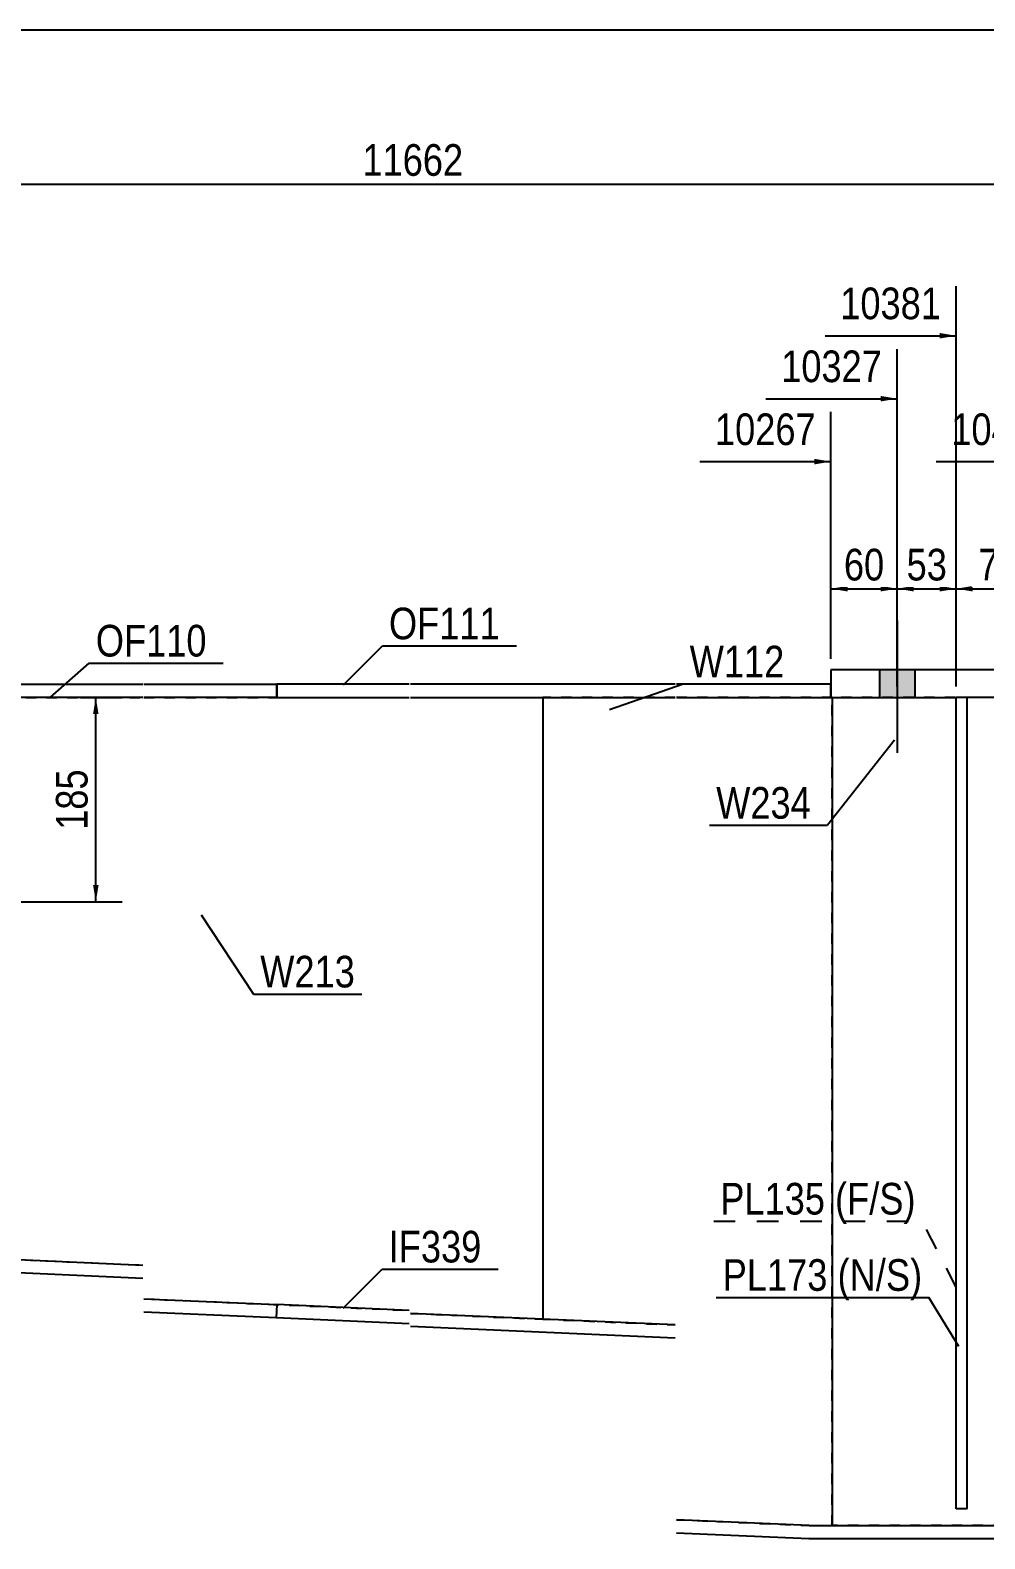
# Model space of a CAD drawing. Header units: millimetres. Extents: x -335 to 77, y -157 to 130.
# Drawn here: x -160.8 to -74.3, y -6.4 to 130.3 of the extents above; entities that cross this region are included whole.
import ezdxf

# ---------------------------------------------------------------- set-up
doc = ezdxf.new("R2010")
doc.units = ezdxf.units.MM
doc.linetypes.add('DXK_LINE_DOT1', pattern=[1.8814, 0.9407, -0.9407])
doc.linetypes.add('DXK_LINE_DOT2', pattern=[3.9198, 1.9599, -1.9599])
doc.styles.add('Arial Narrow', font='ARIALN.TTF', dxfattribs={"height": 0.2})

# ---------------------------------------------------------------- blocks, each defined once
blk = doc.blocks.new('Unknown-623345191-1210')
at = {"color": 5, "linetype": 'Continuous'}
blk.add_line((77.13, 130.27), (-332.87, 130.27), dxfattribs=at)
blk = doc.blocks.new('Part-623345191-3368 - 1502')
at = {"color": 2, "linetype": 'Continuous'}
for p, q in [((21.76, 72.33), (-88.24, 72.33)), ((-88.24, 72.33), (-88.24, 69.83)), ((21.76, 69.83), (21.76, 72.33)), ((-88.24, 69.83), (-76.89, 69.83)), ((21.76, 69.83), (-75.89, 69.83))]:
    blk.add_line(p, q, dxfattribs=at)
at = {"color": 7, "linetype": 'DXK_LINE_DOT1'}
blk.add_line((-75.89, 69.83), (-76.89, 69.83), dxfattribs=at)
blk = doc.blocks.new('Part-623345191-3376 - 1502')
at = {"color": 2, "linetype": 'Continuous'}
blk.add_line((-114.35, 69.83), (-114.35, 13.52), dxfattribs=at)
at = {"color": 7, "linetype": 'DXK_LINE_DOT1'}
for p, q in [((-102.35, 69.83), (-114.35, 69.83)), ((-88.14, 69.83), (-102.25, 69.83)), ((-88.14, -5.17), (-88.14, 69.83)), ((-114.35, 13.52), (-102.35, 13)), ((-102.25, -4.64), (-90.22, -5.17)), ((-90.22, -5.17), (-88.14, -5.17))]:
    blk.add_line(p, q, dxfattribs=at)
blk = doc.blocks.new('Part-623345191-3375 - 1502')
at = {"color": 2, "linetype": 'Continuous'}
for p, q in [((-88.14, 69.83), (-88.14, -5.17)), ((9.59, 69.64), (9.56, 69.83))]:
    blk.add_line(p, q, dxfattribs=at)
at = {"color": 7, "linetype": 'DXK_LINE_DOT1'}
for p, q in [((9.56, 69.83), (-88.14, 69.83)), ((21.48, -5.17), (9.59, 69.64)), ((21.48, -5.17), (-88.14, -5.17))]:
    blk.add_line(p, q, dxfattribs=at)
blk = doc.blocks.new('Part-623345191-3370 - 1502')
at = {"color": 2, "linetype": 'Continuous'}
for p, q in [((-299.5, 69.83), (-299.5, 71.03)), ((-299.5, 71.03), (-249.7, 71.03)), ((-249.7, 69.83), (-299.5, 69.83)), ((-249.6, 71.03), (-150.6, 71.03)), ((-150.6, 69.83), (-249.6, 69.83)), ((-150.5, 71.03), (-138.45, 71.03)), ((-138.45, 69.83), (-150.5, 69.83)), ((-138.45, 71.03), (-138.45, 69.83))]:
    blk.add_line(p, q, dxfattribs=at)
blk = doc.blocks.new('Part-623345191-3371 - 1502')
at = {"color": 2, "linetype": 'Continuous'}
for p, q in [((-126.45, 71.03), (-138.45, 71.03)), ((-138.45, 69.83), (-138.45, 71.03)), ((-138.45, 69.83), (-126.45, 69.83)), ((-102.35, 71.03), (-126.35, 71.03)), ((-126.35, 69.83), (-102.35, 69.83)), ((-88.24, 71.03), (-102.25, 71.03)), ((-102.25, 69.83), (-88.24, 69.83)), ((-88.24, 69.83), (-88.24, 71.03))]:
    blk.add_line(p, q, dxfattribs=at)
blk = doc.blocks.new('Part-623345191-3377 - 1502')
at = {"color": 2, "linetype": 'Continuous'}
for p, q in [((-299.25, 38.62), (-299.2, 39.81)), ((-299.2, 39.81), (-249.7, 37.64)), ((-249.7, 36.44), (-299.25, 38.62)), ((-249.6, 22.77), (-150.6, 18.42)), ((-150.6, 17.22), (-249.6, 21.57)), ((-150.5, 15.37), (-138.45, 14.84)), ((-138.5, 13.64), (-150.5, 14.17)), ((-138.45, 14.84), (-138.5, 13.64))]:
    blk.add_line(p, q, dxfattribs=at)
blk = doc.blocks.new('Part-623345191-3393 - 1502')
at = {"color": 2, "linetype": 'Continuous'}
for p, q in [((-138.45, 14.84), (-138.5, 13.64)), ((-126.45, 14.31), (-138.45, 14.84)), ((-102.35, 13), (-126.35, 14.05)), ((-126.45, 13.11), (-138.5, 13.64)), ((-102.35, 11.8), (-126.35, 12.85)), ((-90.22, -5.17), (-102.25, -4.64)), ((-90.22, -5.17), (-66.82, -5.17)), ((-90.25, -6.37), (-102.25, -5.85)), ((-66.82, -6.37), (-90.25, -6.37))]:
    blk.add_line(p, q, dxfattribs=at)
at = {"color": 7, "linetype": 'DXK_LINE_DOT1'}
blk.add_line((-66.82, -5.17), (-66.82, -6.37), dxfattribs=at)
blk = doc.blocks.new('Part-623345191-3397 - 1502')
at = {"color": 7, "linetype": 'DXK_LINE_DOT1'}
for p, q in [((-76.89, -3.67), (-76.89, 69.83)), ((-75.89, -3.67), (-75.89, 69.83)), ((-75.89, -3.67), (-76.89, -3.67))]:
    blk.add_line(p, q, dxfattribs=at)
blk = doc.blocks.new('Part-623345191-3398 - 1502')
at = {"color": 2, "linetype": 'Continuous'}
for p, q in [((-75.89, 69.83), (-76.89, 69.83)), ((-76.89, -3.67), (-76.89, 69.83)), ((-75.89, -3.67), (-75.89, 69.83)), ((-75.89, -3.67), (-76.89, -3.67))]:
    blk.add_line(p, q, dxfattribs=at)
blk = doc.blocks.new('Part-623345191-3402 - 1502')
at = {"color": 7, "linetype": 'DXK_LINE_DOT1'}
for p, q in [((-299.5, 69.83), (-249.7, 69.83)), ((-299.5, 69.83), (-299.5, 39.83)), ((-249.6, 69.83), (-201.91, 69.83)), ((-200.71, 69.83), (-150.6, 69.83)), ((-150.5, 69.83), (-126.45, 69.83)), ((-126.35, 69.83), (-114.35, 69.83)), ((-299.2, 39.81), (-249.7, 37.64)), ((-249.6, 22.77), (-150.6, 18.42)), ((-150.5, 15.37), (-126.45, 14.31)), ((-126.35, 14.05), (-114.35, 13.52))]:
    blk.add_line(p, q, dxfattribs=at)
at = {"color": 2, "linetype": 'Continuous'}
for p, q in [((-114.35, 69.83), (-114.35, 13.52)), ((-299.5, 39.83), (-299.2, 39.81))]:
    blk.add_line(p, q, dxfattribs=at)
blk = doc.blocks.new('Bolt-623345191-3403 - 1502')
at = {"linetype": 'Continuous'}
for points in [[(-80.64, 72.33), (-83.84, 72.33), (-83.84, 69.83), (-80.64, 69.83)], [(-80.64, 72.33), (-83.84, 72.33), (-83.84, 69.83), (-80.64, 69.83)], [(-67.64, 72.33), (-70.84, 72.33), (-70.84, 69.83), (-67.64, 69.83)], [(-67.64, 72.33), (-70.84, 72.33), (-70.84, 69.83), (-67.64, 69.83)], [(-55.64, 72.33), (-58.84, 72.33), (-58.84, 69.83), (-55.64, 69.83)], [(-55.64, 72.33), (-58.84, 72.33), (-58.84, 69.83), (-55.64, 69.83)], [(-32.14, 72.33), (-35.34, 72.33), (-35.34, 69.83), (-32.14, 69.83)], [(-32.14, 72.33), (-35.34, 72.33), (-35.34, 69.83), (-32.14, 69.83)], [(-8.64, 72.33), (-11.84, 72.33), (-11.84, 69.83), (-8.64, 69.83)], [(-8.64, 72.33), (-11.84, 72.33), (-11.84, 69.83), (-8.64, 69.83)], [(3.36, 72.33), (0.16, 72.33), (0.16, 69.83), (3.36, 69.83)], [(3.36, 72.33), (0.16, 72.33), (0.16, 69.83), (3.36, 69.83)], [(17.36, 72.33), (14.16, 72.33), (14.16, 69.83), (17.36, 69.83)], [(17.36, 72.33), (14.16, 72.33), (14.16, 69.83), (17.36, 69.83)]]:
    blk.add_hatch(color=3, dxfattribs=at).paths.add_polyline_path(points)
at = {"color": 3, "linetype": 'Continuous'}
for p, q in [((-82.24, 76.8), (-82.24, 64.83)), ((-82.24, 76.8), (-82.24, 64.83)), ((-69.24, 76.8), (-69.24, 64.83)), ((-69.24, 76.8), (-69.24, 64.83)), ((-57.24, 76.8), (-57.24, 64.83)), ((-57.24, 76.8), (-57.24, 64.83)), ((-33.74, 76.8), (-33.74, 64.83)), ((-33.74, 76.8), (-33.74, 64.83)), ((-10.24, 76.8), (-10.24, 64.83)), ((-10.24, 76.8), (-10.24, 64.83)), ((1.76, 76.8), (1.76, 64.83)), ((1.76, 76.8), (1.76, 64.83)), ((15.76, 76.8), (15.76, 64.83)), ((15.76, 76.8), (15.76, 64.83)), ((-83.84, 72.33), (-83.84, 69.83)), ((-83.84, 72.33), (-83.84, 69.83)), ((-80.64, 72.33), (-80.64, 69.83)), ((-80.64, 72.33), (-80.64, 69.83)), ((-70.84, 72.33), (-70.84, 69.83)), ((-70.84, 72.33), (-70.84, 69.83)), ((-67.64, 72.33), (-67.64, 69.83)), ((-67.64, 72.33), (-67.64, 69.83)), ((-58.84, 72.33), (-58.84, 69.83)), ((-58.84, 72.33), (-58.84, 69.83)), ((-55.64, 72.33), (-55.64, 69.83)), ((-55.64, 72.33), (-55.64, 69.83)), ((-35.34, 72.33), (-35.34, 69.83)), ((-35.34, 72.33), (-35.34, 69.83)), ((-32.14, 72.33), (-32.14, 69.83)), ((-32.14, 72.33), (-32.14, 69.83)), ((-11.84, 72.33), (-11.84, 69.83)), ((-11.84, 72.33), (-11.84, 69.83)), ((-8.64, 72.33), (-8.64, 69.83)), ((-8.64, 72.33), (-8.64, 69.83)), ((0.16, 72.33), (0.16, 69.83)), ((0.16, 72.33), (0.16, 69.83)), ((3.36, 72.33), (3.36, 69.83)), ((3.36, 72.33), (3.36, 69.83)), ((14.16, 72.33), (14.16, 69.83)), ((14.16, 72.33), (14.16, 69.83)), ((17.36, 72.33), (17.36, 69.83)), ((17.36, 72.33), (17.36, 69.83))]:
    blk.add_line(p, q, dxfattribs=at)
blk = doc.blocks.new('StraightDimension-623345191-6808 - 1502')
at = {"linetype": 'Continuous'}
blk.add_hatch(color=7, dxfattribs=at).paths.add_polyline_path([(-83.74, 97.14), (-82.24, 96.89), (-83.74, 96.64)])
at = {"color": 7, "linetype": 'Continuous'}
for p, q in [((-82.24, 73.33), (-82.24, 101.39)), ((-94.13, 96.89), (-82.24, 96.89))]:
    blk.add_line(p, q, dxfattribs=at)
at = {"color": 0}
blk.add_wipeout([(-83.01, 97.79), (-83.01, 101.99), (-93.35, 101.99), (-93.35, 97.79)], dxfattribs=at)
at = {"color": 3, "style": 'Arial Narrow'}
blk.add_text('10327', height=2.863, dxfattribs=at).set_placement((-92.75, 98.39))
blk = doc.blocks.new('StraightDimension-623345191-6259 - 1502')
at = {"linetype": 'Continuous'}
for points in [[(-80.74, 79.43), (-82.24, 79.68), (-80.74, 79.93)], [(-78.39, 79.93), (-76.89, 79.68), (-78.39, 79.43)]]:
    blk.add_hatch(color=7, dxfattribs=at).paths.add_polyline_path(points)
at = {"color": 7, "linetype": 'Continuous'}
for p, q in [((-82.24, 70.83), (-82.24, 81.93)), ((-76.89, 70.83), (-76.89, 81.93)), ((-82.24, 79.68), (-76.89, 79.68))]:
    blk.add_line(p, q, dxfattribs=at)
at = {"color": 0}
blk.add_wipeout([(-77.13, 79.83), (-77.13, 84.03), (-81.99, 84.03), (-81.99, 79.83)], dxfattribs=at)
at = {"color": 3, "style": 'Arial Narrow'}
blk.add_text('53', height=2.863, dxfattribs=at).set_placement((-81.39, 80.43))
blk = doc.blocks.new('StraightDimension-623345191-4843 - 1502')
at = {"linetype": 'Continuous'}
for points in [[(-155.1, 68.33), (-154.85, 69.83), (-154.6, 68.33)], [(-154.6, 52.83), (-154.85, 51.33), (-155.1, 52.83)]]:
    blk.add_hatch(color=7, dxfattribs=at).paths.add_polyline_path(points)
at = {"color": 7, "linetype": 'Continuous'}
for p, q in [((-156.25, 69.83), (-152.45, 69.83)), ((-154.85, 51.33), (-154.85, 69.83)), ((-169.1, 51.33), (-152.45, 51.33))]:
    blk.add_line(p, q, dxfattribs=at)
at = {"color": 0}
blk.add_wipeout([(-155, 63.92), (-159.2, 63.92), (-159.2, 57.24), (-155, 57.24)], dxfattribs=at)
at = {"color": 3, "style": 'Arial Narrow'}
blk.add_text('185', height=2.863, rotation=90.0002, dxfattribs=at).set_placement((-155.6, 57.84))
blk = doc.blocks.new('StraightDimension-623345191-6258 - 1502')
at = {"linetype": 'Continuous'}
for points in [[(-75.39, 79.43), (-76.89, 79.68), (-75.39, 79.93)], [(-70.74, 79.93), (-69.24, 79.68), (-70.74, 79.43)]]:
    blk.add_hatch(color=7, dxfattribs=at).paths.add_polyline_path(points)
at = {"color": 7, "linetype": 'Continuous'}
for p, q in [((-76.89, 70.83), (-76.89, 81.93)), ((-69.24, 70.83), (-69.24, 81.93)), ((-76.89, 79.68), (-69.24, 79.68))]:
    blk.add_line(p, q, dxfattribs=at)
at = {"color": 0}
blk.add_wipeout([(-70.63, 79.83), (-70.63, 84.03), (-75.49, 84.03), (-75.49, 79.83)], dxfattribs=at)
at = {"color": 3, "style": 'Arial Narrow'}
blk.add_text('77', height=2.863, dxfattribs=at).set_placement((-74.89, 80.43))
blk = doc.blocks.new('StraightDimension-623345191-6260 - 1502')
at = {"linetype": 'Continuous'}
for points in [[(-86.74, 79.43), (-88.24, 79.68), (-86.74, 79.93)], [(-83.74, 79.93), (-82.24, 79.68), (-83.74, 79.43)]]:
    blk.add_hatch(color=7, dxfattribs=at).paths.add_polyline_path(points)
at = {"color": 7, "linetype": 'Continuous'}
for p, q in [((-88.24, 73.33), (-88.24, 81.93)), ((-82.24, 70.83), (-82.24, 81.93)), ((-88.24, 79.68), (-82.24, 79.68))]:
    blk.add_line(p, q, dxfattribs=at)
at = {"color": 0}
blk.add_wipeout([(-82.81, 79.83), (-82.81, 84.03), (-87.67, 84.03), (-87.67, 79.83)], dxfattribs=at)
at = {"color": 3, "style": 'Arial Narrow'}
blk.add_text('60', height=2.863, dxfattribs=at).set_placement((-87.07, 80.43))
blk = doc.blocks.new('StraightDimension-623345191-6806 - 1502')
at = {"linetype": 'Continuous'}
blk.add_hatch(color=7, dxfattribs=at).paths.add_polyline_path([(-68.32, 91.44), (-66.82, 91.19), (-68.32, 90.94)])
at = {"color": 7, "linetype": 'Continuous'}
for p, q in [((-66.82, -4.17), (-66.82, 95.69)), ((-78.71, 91.19), (-66.82, 91.19))]:
    blk.add_line(p, q, dxfattribs=at)
at = {"color": 0}
blk.add_wipeout([(-67.6, 92.09), (-67.6, 96.29), (-77.94, 96.29), (-77.94, 92.09)], dxfattribs=at)
at = {"color": 3, "style": 'Arial Narrow'}
blk.add_text('10482', height=2.863, dxfattribs=at).set_placement((-77.34, 92.69))
blk = doc.blocks.new('StraightDimension-623345191-6807 - 1502')
at = {"linetype": 'Continuous'}
blk.add_hatch(color=7, dxfattribs=at).paths.add_polyline_path([(-78.39, 102.84), (-76.89, 102.59), (-78.39, 102.34)])
at = {"color": 7, "linetype": 'Continuous'}
for p, q in [((-76.89, 73.33), (-76.89, 107.09)), ((-88.78, 102.59), (-76.89, 102.59))]:
    blk.add_line(p, q, dxfattribs=at)
at = {"color": 0}
blk.add_wipeout([(-77.66, 103.49), (-77.66, 107.69), (-88, 107.69), (-88, 103.49)], dxfattribs=at)
at = {"color": 3, "style": 'Arial Narrow'}
blk.add_text('10381', height=2.863, dxfattribs=at).set_placement((-87.4, 104.09))
blk = doc.blocks.new('StraightDimension-623345191-6809 - 1502')
at = {"linetype": 'Continuous'}
blk.add_hatch(color=7, dxfattribs=at).paths.add_polyline_path([(-89.74, 91.44), (-88.24, 91.19), (-89.74, 90.94)])
at = {"color": 7, "linetype": 'Continuous'}
for p, q in [((-88.24, 73.33), (-88.24, 95.69)), ((-100.13, 91.19), (-88.24, 91.19))]:
    blk.add_line(p, q, dxfattribs=at)
at = {"color": 0}
blk.add_wipeout([(-89.01, 92.09), (-89.01, 96.29), (-99.35, 96.29), (-99.35, 92.09)], dxfattribs=at)
at = {"color": 3, "style": 'Arial Narrow'}
blk.add_text('10267', height=2.863, dxfattribs=at).set_placement((-98.75, 92.69))
blk = doc.blocks.new('StraightDimension-623345191-6921 - 1502')
at = {"color": 7, "linetype": 'Continuous'}
blk.add_line((-301.5, 116.33), (49.26, 116.33), dxfattribs=at)
at = {"color": 0}
blk.add_wipeout([(-120.95, 116.48), (-120.95, 120.68), (-131.29, 120.68), (-131.29, 116.48)], dxfattribs=at)
at = {"color": 3, "style": 'Arial Narrow'}
blk.add_text('11662', height=2.863, dxfattribs=at).set_placement((-130.69, 117.08))
blk = doc.blocks.new('Mark-623345191-7226 - 1502')
at = {"color": 0}
blk.add_wipeout([(-92.45, 71.65), (-92.45, 74.65), (-101.04, 74.65), (-101.04, 71.65)], dxfattribs=at)
blk.add_wipeout([(-92.45, 71.65), (-92.45, 74.65), (-101.04, 74.65), (-101.04, 71.65)], dxfattribs=at)
at = {"color": 7, "linetype": 'Continuous'}
for p, q in [((-108.32, 68.73), (-101.64, 71.05)), ((-101.64, 71.05), (-90.95, 71.05))]:
    blk.add_line(p, q, dxfattribs=at)
at = {"color": 3, "style": 'Arial Narrow'}
blk.add_text('W112', height=2.863, dxfattribs=at).set_placement((-101.04, 71.65))
blk = doc.blocks.new('Mark-623345191-7223 - 1502')
at = {"color": 7, "linetype": 'Continuous'}
blk.add_line((-82.49, 65.95), (-88.55, 58.25), dxfattribs=at)
at = {"color": 0}
blk.add_wipeout([(-90.05, 58.85), (-90.05, 61.85), (-98.64, 61.85), (-98.64, 58.85)], dxfattribs=at)
blk.add_wipeout([(-90.05, 58.85), (-90.05, 61.85), (-98.64, 61.85), (-98.64, 58.85)], dxfattribs=at)
at = {"color": 7, "linetype": 'Continuous'}
blk.add_line((-99.24, 58.25), (-88.55, 58.25), dxfattribs=at)
at = {"color": 3, "style": 'Arial Narrow'}
blk.add_text('W234', height=2.863, dxfattribs=at).set_placement((-98.64, 58.85))
blk = doc.blocks.new('Mark-623345191-7217 - 1502')
at = {"color": 0}
blk.add_wipeout([(-144.8, 73.54), (-144.8, 76.54), (-154.85, 76.54), (-154.85, 73.54)], dxfattribs=at)
blk.add_wipeout([(-144.8, 73.54), (-144.8, 76.54), (-154.85, 76.54), (-154.85, 73.54)], dxfattribs=at)
at = {"color": 7, "linetype": 'Continuous'}
for p, q in [((-158.99, 69.83), (-155.45, 72.94)), ((-155.45, 72.94), (-143.3, 72.94))]:
    blk.add_line(p, q, dxfattribs=at)
at = {"color": 3, "style": 'Arial Narrow'}
blk.add_text('OF110', height=2.863, dxfattribs=at).set_placement((-154.85, 73.54))
blk = doc.blocks.new('Mark-623345191-7220 - 1502')
at = {"color": 0}
blk.add_wipeout([(-118.24, 75.1), (-118.24, 78.1), (-128.29, 78.1), (-128.29, 75.1)], dxfattribs=at)
blk.add_wipeout([(-118.24, 75.1), (-118.24, 78.1), (-128.29, 78.1), (-128.29, 75.1)], dxfattribs=at)
at = {"color": 7, "linetype": 'Continuous'}
for p, q in [((-132.42, 70.96), (-128.89, 74.5)), ((-128.89, 74.5), (-116.74, 74.5))]:
    blk.add_line(p, q, dxfattribs=at)
at = {"color": 3, "style": 'Arial Narrow'}
blk.add_text('OF111', height=2.863, dxfattribs=at).set_placement((-128.29, 75.1))
blk = doc.blocks.new('Mark-623345191-7262 - 1502')
at = {"color": 0}
blk.add_wipeout([(-119.91, 18.66), (-119.91, 21.66), (-128.31, 21.66), (-128.31, 18.66)], dxfattribs=at)
blk.add_wipeout([(-119.91, 18.66), (-119.91, 21.66), (-128.31, 21.66), (-128.31, 18.66)], dxfattribs=at)
at = {"color": 7, "linetype": 'Continuous'}
for p, q in [((-132.45, 14.53), (-128.91, 18.06)), ((-128.91, 18.06), (-118.41, 18.06))]:
    blk.add_line(p, q, dxfattribs=at)
at = {"color": 3, "style": 'Arial Narrow'}
blk.add_text('IF339', height=2.863, dxfattribs=at).set_placement((-128.31, 18.66))
blk = doc.blocks.new('Mark-623345191-7265 - 1502')
at = {"color": 0}
for points in [[(-88.77, 23), (-88.77, 26), (-98.27, 26), (-98.27, 23)], [(-80.57, 23), (-80.57, 26), (-87.87, 26), (-87.87, 23)]]:
    blk.add_wipeout(points, dxfattribs=at)
for points in [[(-88.77, 23), (-88.77, 26), (-98.27, 26), (-98.27, 23)], [(-80.57, 23), (-80.57, 26), (-87.87, 26), (-87.87, 23)]]:
    blk.add_wipeout(points, dxfattribs=at)
at = {"color": 7, "linetype": 'DXK_LINE_DOT2'}
for p in [(-98.87, 22.4), (-76.89, 16.41)]:
    blk.add_line(p, (-79.97, 22.4), dxfattribs=at)
at = {"color": 3, "style": 'Arial Narrow'}
for s, p in [('(F/', (-87.87, 23)), ('S)', (-83.86, 23)), ('PL135', (-98.27, 23))]:
    blk.add_text(s, height=2.863, dxfattribs=at).set_placement(p)
blk = doc.blocks.new('Mark-623345191-7268 - 1502')
at = {"color": 0}
for points in [[(-88.54, 16.09), (-88.54, 19.09), (-98.05, 19.09), (-98.05, 16.09)], [(-79.98, 16.09), (-79.98, 19.09), (-87.64, 19.09), (-87.64, 16.09)]]:
    blk.add_wipeout(points, dxfattribs=at)
for points in [[(-88.54, 16.09), (-88.54, 19.09), (-98.05, 19.09), (-98.05, 16.09)], [(-79.98, 16.09), (-79.98, 19.09), (-87.64, 19.09), (-87.64, 16.09)]]:
    blk.add_wipeout(points, dxfattribs=at)
at = {"color": 7, "linetype": 'Continuous'}
for p in [(-98.65, 15.49), (-76.66, 11.06)]:
    blk.add_line(p, (-79.38, 15.49), dxfattribs=at)
at = {"color": 3, "style": 'Arial Narrow'}
for s, p in [('PL173', (-98.05, 16.09)), ('(N/', (-87.64, 16.09)), ('S)', (-83.26, 16.09))]:
    blk.add_text(s, height=2.863, dxfattribs=at).set_placement(p)
blk = doc.blocks.new('Mark-623345191-7280 - 1502')
at = {"color": 0}
blk.add_wipeout([(-131.36, 43.57), (-131.36, 46.57), (-139.95, 46.57), (-139.95, 43.57)], dxfattribs=at)
blk.add_wipeout([(-131.36, 43.57), (-131.36, 46.57), (-139.95, 46.57), (-139.95, 43.57)], dxfattribs=at)
at = {"color": 7, "linetype": 'Continuous'}
for p, q in [((-145.3, 50.14), (-140.55, 42.97)), ((-140.55, 42.97), (-130.76, 42.97))]:
    blk.add_line(p, q, dxfattribs=at)
at = {"color": 3, "style": 'Arial Narrow'}
blk.add_text('W213', height=2.863, dxfattribs=at).set_placement((-139.95, 43.57))

msp = doc.modelspace()

# ---------------------------------------------------------------- block references
for name in ['Unknown-623345191-1210', 'Bolt-623345191-3403 - 1502', 'Part-623345191-3368 - 1502', 'Part-623345191-3370 - 1502', 'Part-623345191-3402 - 1502', 'Part-623345191-3371 - 1502', 'Part-623345191-3376 - 1502', 'Part-623345191-3375 - 1502', 'Part-623345191-3397 - 1502', 'Part-623345191-3398 - 1502', 'Part-623345191-3377 - 1502', 'Part-623345191-3393 - 1502']:
    msp.add_blockref(name, (0, 0))

# ---------------------------------------------------------------- next in the draw order: block references
for name in ['StraightDimension-623345191-6808 - 1502', 'StraightDimension-623345191-4843 - 1502']:
    msp.add_blockref(name, (0, 0))

# ---------------------------------------------------------------- next in the draw order: block references
msp.add_blockref('StraightDimension-623345191-6259 - 1502', (0, 0))

# ---------------------------------------------------------------- next in the draw order: block references
for name in ['StraightDimension-623345191-6260 - 1502', 'StraightDimension-623345191-6258 - 1502']:
    msp.add_blockref(name, (0, 0))

# ---------------------------------------------------------------- next in the draw order: block references
msp.add_blockref('StraightDimension-623345191-6806 - 1502', (0, 0))

# ---------------------------------------------------------------- next in the draw order: block references
msp.add_blockref('StraightDimension-623345191-6807 - 1502', (0, 0))

# ---------------------------------------------------------------- next in the draw order: block references
msp.add_blockref('StraightDimension-623345191-6809 - 1502', (0, 0))

# ---------------------------------------------------------------- next in the draw order: block references
msp.add_blockref('StraightDimension-623345191-6921 - 1502', (0, 0))

# ---------------------------------------------------------------- next in the draw order: block references
for name in ['Mark-623345191-7220 - 1502', 'Mark-623345191-7217 - 1502', 'Mark-623345191-7226 - 1502', 'Mark-623345191-7223 - 1502', 'Mark-623345191-7280 - 1502', 'Mark-623345191-7265 - 1502', 'Mark-623345191-7262 - 1502']:
    msp.add_blockref(name, (0, 0))

# ---------------------------------------------------------------- next in the draw order: block references
msp.add_blockref('Mark-623345191-7268 - 1502', (0, 0))

doc.saveas('drawing.dxf')
